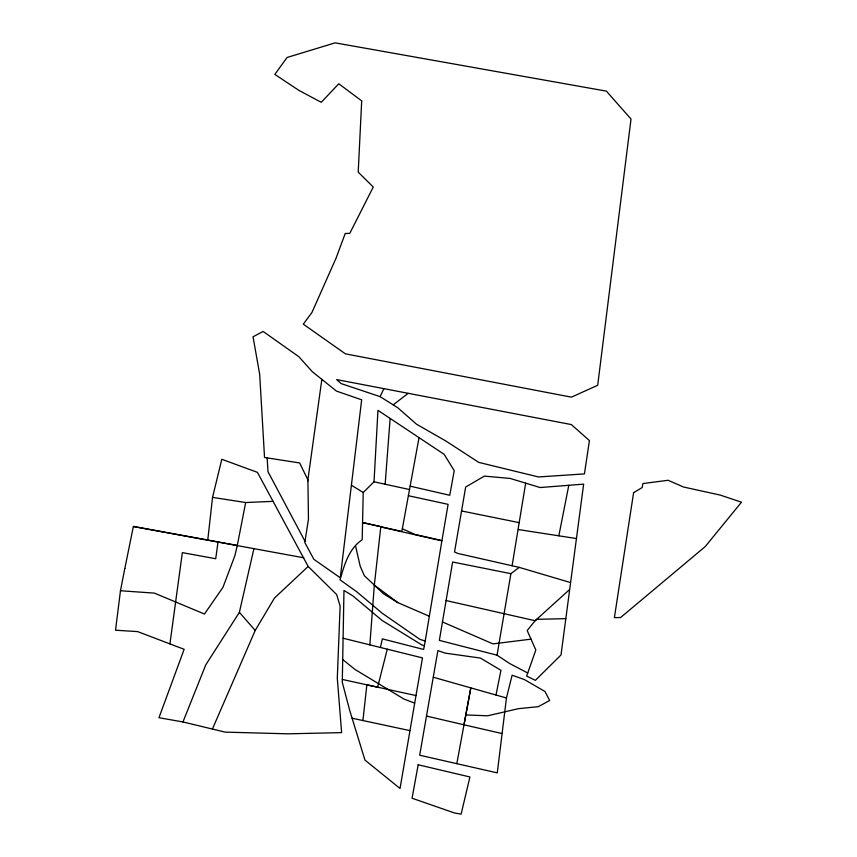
<?xml version="1.0" encoding="UTF-8"?>
<svg xmlns="http://www.w3.org/2000/svg" width="857" height="857" viewBox="0 0 857 857"><rect width="100%" height="100%" fill="white"/><g stroke="black" fill="none" stroke-linecap="round" stroke-linejoin="round"><path stroke-width="1.29" d="M380.412 647.474L382.351 638.883L423.615 649.445L424.333 645.803L421.805 644.914L382.061 620.436L352.805 595.84L343.978 590.462L342.286 682.322L349.785 710.667L364.953 760.084L400.037 788.472L422.48 657.908L343.1 638.229M410.16 486.165L449.754 495.282L454.231 470.654L444.162 454.349L377.958 410.342L374.016 481.816L363.218 492.507L362.2 539.749C348.628 548.866 344.375 565.042 340.025 579.814L356.641 591.694L382.286 613.312L419.898 639.354L425.211 641.015L424.333 645.803M369.86 644.86L374.327 585.095L380.819 526.691L362.618 522.545L401.837 531.447L419.009 437.766M385.157 484.248L390.128 418.473M207.748 540.199L212.547 497.381L221.802 459.298L257.421 472.336L308.166 566.456L336.63 594.522L340.133 606.092L337.294 678.316L341.632 732.628L287.963 733.828L225.134 732.124L182.959 721.948L158.974 717.716L184.137 649.306L137.645 631.609L115.524 630.206L120.441 590.934L124.79 568.491M501.72 733.474L463.991 724.797L465.812 714.931L487.612 715.799L518.464 708.664L538.239 706.693L549.648 700.49L544.977 691.481L524.355 679.547L512.111 675.209L506.455 697.994L497.285 772.875L419.673 755.221L437.884 650.592L445.083 653.098L480.498 658.09L500.938 670.292L495.999 695.006M569.412 589.68L535.143 620.736L527.184 630.538L535.829 649.992L526.637 676.098L535.389 680.34L561.014 654.962L583.649 484.13L540.135 487.537L510.204 478.452L484.376 476.106L465.672 487.022L454.531 551.962L457.777 553.429L519.213 567.377L570.312 582.492M362.918 720.544L366.86 684.829L415.913 695.541M169.922 643.896L182.348 552.626L215.728 558.732L217.999 542.074M307.706 481.195L321.846 379.362L312.334 371.713L298.868 356.726L263.11 331.445L253.029 336.79L259.682 374.263L264.534 457.488L299.639 462.941L307.909 479.866L308.456 519.203L304.813 542.545L313.919 559.375L340.272 577.779L361.665 399.823L336.415 391.071L321.846 379.362M512.09 565.781L525.673 483.155M519.213 567.377L510.89 573.665L452.625 562.01L439.352 640.372L497.039 655.187L509.851 663.639L527.741 673.013M425.211 641.015L441.901 540.842L380.787 526.969M510.89 573.665L497.039 655.187M456.813 763.673L470.814 687.882L465.812 714.931M237.26 545.609L245.68 502.545L273.104 501.345M558.839 535.818L568.802 485.298M124.801 568.673L133.371 526.402L237.25 545.427L234.925 555.593L222.981 587.281L204.469 614.03L154.421 593.119L120.43 590.752M182.959 721.948L205.734 664.925L239.382 612.327L253.918 548.651M387.268 649.199L377.637 687.185L342.339 679.451M212.45 728.943L255.204 630.452L274.465 598.057L308.166 566.456M380.101 396.63L397.755 407.739L416.481 424.172L445.854 441.001L478.731 462.373L538.475 476.953L584.431 473.91L589.423 440.573L571.351 424.579L336.672 379.597L341.193 383.615L380.101 396.63L383.872 388.682M393.277 404.804L408.146 393.352M531.008 639.151L492.957 643.886L442.373 621.914M565.802 618.668L536.718 619.322L535.143 620.736L445.908 600.5M518.367 529.562L576.45 538.539M212.547 497.381L245.68 502.545M133.381 526.573L303.796 557.789M461.741 510.997L519.449 522.695M352.12 718.23L409.817 730.592M408.371 495.721L448.093 504.345L441.955 540.553L415.163 534.5L402.34 528.823M374.016 481.816L409.517 489.54M426.636 716.109L463.991 724.797M433.353 677.255L506.455 697.994M414.606 703.115L403.936 699.044L354.969 669.435L342.714 659.579M355.591 546.134L360.219 566.306L364.386 575.733L383.54 593.794L397.884 602.653L429.325 616.247M351.402 485.212L363.218 492.507M374.327 585.095L397.884 602.653M239.382 612.327L255.204 630.452M305.006 541.313L268.005 471.725L267.138 457.884M361.697 100.88L358.205 172.139L373.266 187.019L349.763 233.393L345.232 233.468L336.073 258.107L311.991 312.398L303.303 324.16L345.392 353.834L571.405 397.155L597.693 385.286L631.02 119.037L606.381 91.131L335.141 42.85L287.074 57.473L274.84 74.42L298.932 90.392L321.236 102.315L338.794 83.782L361.697 100.88M633.602 492.668L614.383 617.651L620.618 617.522L705.172 546.627L741.476 502.202L720.33 495.11L683.479 487.001L668.139 480.274L642.9 483.562L642.172 487.537L633.602 492.668M418.173 764.776L412.067 798.231L454.446 812.961L461.13 814.15L469.925 776.967L418.173 764.776"/></g></svg>
